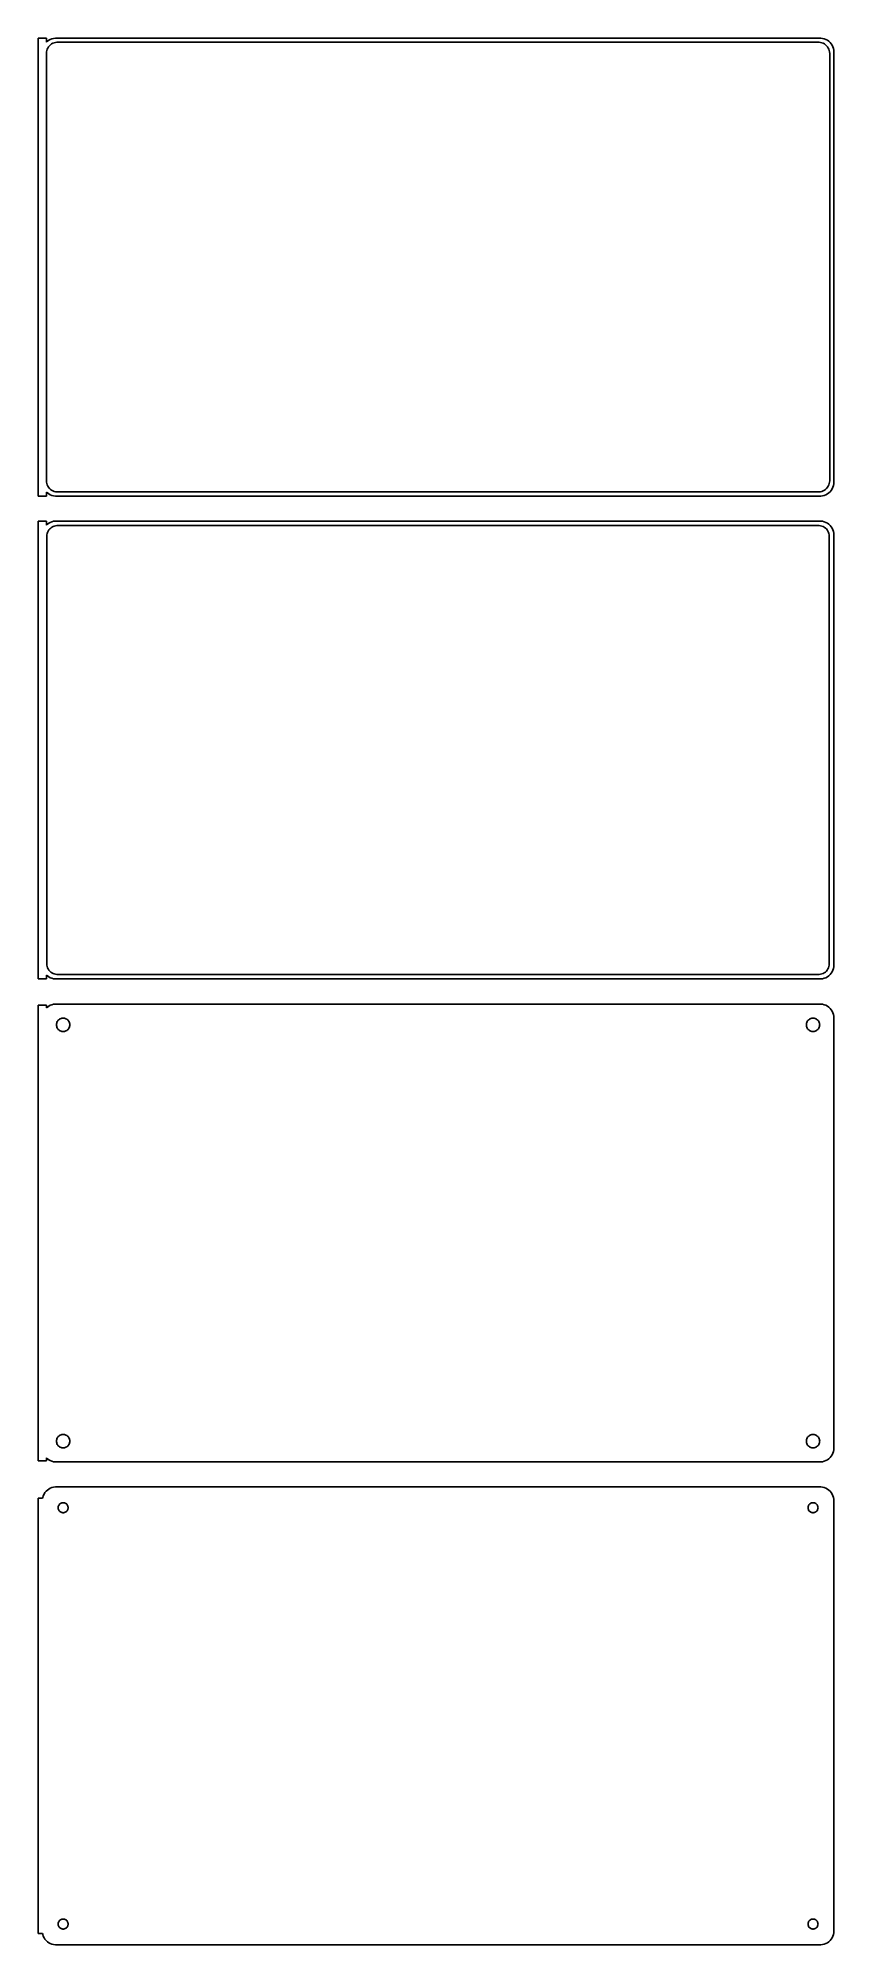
# Model space of a CAD drawing. Header units: metres. Extents: x -144 to 142, y 440 to 1126.
import ezdxf

# ---------------------------------------------------------------- set-up
doc = ezdxf.new("R2010")
doc.units = ezdxf.units.M

msp = doc.modelspace()

# ---------------------------------------------------------------- linework, layer by layer
for p, q in [((-141, 1126.49), (-144, 1126.49)), ((-144, 1126.49), (-144, 961.51)), ((-141, 1125.06), (-141, 1126.49)), ((-140.687, 1125.35), (-141, 1125.06)), ((-141, 1121), (-140.968, 1121.5)), ((-141, 967), (-141, 1121)), ((-140.968, 1121.5), (-140.874, 1121.99)), ((-140.874, 1121.99), (-140.719, 1122.47)), ((-140.719, 1122.47), (-140.505, 1122.93)), ((-140.179, 1125.72), (-140.687, 1125.35)), ((-140.505, 1122.93), (-140.236, 1123.35)), ((-140.236, 1123.35), (-139.916, 1123.74)), ((-139.629, 1126.02), (-140.179, 1125.72)), ((-139.916, 1123.74), (-139.55, 1124.08)), ((-139.045, 1126.26), (-139.629, 1126.02)), ((-139.55, 1124.08), (-139.143, 1124.38)), ((-139.143, 1124.38), (-138.703, 1124.62)), ((-138.437, 1126.41), (-139.045, 1126.26)), ((-138.703, 1124.62), (-138.236, 1124.8)), ((-137.814, 1126.49), (-138.437, 1126.41)), ((-138.236, 1124.8), (-137.75, 1124.93)), ((137.814, 1126.49), (-137.814, 1126.49)), ((-137.75, 1124.93), (-137.251, 1124.99)), ((-137.251, 1124.99), (137.251, 1124.99)), ((137.251, 1124.99), (137.75, 1124.93)), ((137.75, 1124.93), (138.236, 1124.8)), ((138.437, 1126.41), (137.814, 1126.49)), ((138.236, 1124.8), (138.703, 1124.62)), ((139.045, 1126.26), (138.437, 1126.41)), ((138.703, 1124.62), (139.143, 1124.38)), ((139.629, 1126.02), (139.045, 1126.26)), ((139.143, 1124.38), (139.55, 1124.08)), ((139.55, 1124.08), (139.916, 1123.74)), ((140.179, 1125.72), (139.629, 1126.02)), ((139.916, 1123.74), (140.236, 1123.35)), ((140.687, 1125.35), (140.179, 1125.72)), ((140.236, 1123.35), (140.505, 1122.93)), ((140.505, 1122.93), (140.719, 1122.47)), ((141.145, 1124.92), (140.687, 1125.35)), ((140.719, 1122.47), (140.874, 1121.99)), ((140.874, 1121.99), (140.968, 1121.5)), ((140.968, 1121.5), (141, 1121)), ((141, 1121), (141, 967)), ((141.545, 1124.44), (141.145, 1124.92)), ((141.882, 1123.91), (141.545, 1124.44)), ((142.149, 1123.34), (141.882, 1123.91)), ((142.343, 1122.74), (142.149, 1123.34)), ((142.461, 1122.13), (142.343, 1122.74)), ((142.5, 1121.5), (142.461, 1122.13)), ((142.5, 966.5), (142.5, 1121.5)), ((-140.968, 966.499), (-141, 967)), ((-141, 962.941), (-140.687, 962.647)), ((-141, 961.51), (-141, 962.941)), ((-140.874, 966.005), (-140.968, 966.499)), ((-140.719, 965.528), (-140.874, 966.005)), ((-140.505, 965.073), (-140.719, 965.528)), ((-140.687, 962.647), (-140.179, 962.278)), ((-140.236, 964.649), (-140.505, 965.073)), ((-139.916, 964.262), (-140.236, 964.649)), ((-140.179, 962.278), (-139.629, 961.976)), ((-139.55, 963.918), (-139.916, 964.262)), ((-139.629, 961.976), (-139.045, 961.745)), ((-139.143, 963.623), (-139.55, 963.918)), ((-138.703, 963.381), (-139.143, 963.623)), ((-138.236, 963.196), (-138.703, 963.381)), ((-137.75, 963.071), (-138.236, 963.196)), ((-137.251, 963.008), (-137.75, 963.071)), ((137.251, 963.008), (-137.251, 963.008)), ((137.75, 963.071), (137.251, 963.008)), ((138.236, 963.196), (137.75, 963.071)), ((138.703, 963.381), (138.236, 963.196)), ((139.143, 963.623), (138.703, 963.381)), ((139.045, 961.745), (139.629, 961.976)), ((139.55, 963.918), (139.143, 963.623)), ((139.916, 964.262), (139.55, 963.918)), ((139.629, 961.976), (140.179, 962.278)), ((140.236, 964.649), (139.916, 964.262)), ((140.179, 962.278), (140.687, 962.647)), ((140.505, 965.073), (140.236, 964.649)), ((140.719, 965.528), (140.505, 965.073)), ((140.687, 962.647), (141.145, 963.077)), ((140.874, 966.005), (140.719, 965.528)), ((140.968, 966.499), (140.874, 966.005)), ((141, 967), (140.968, 966.499)), ((141.145, 963.077), (141.545, 963.561)), ((141.545, 963.561), (141.882, 964.091)), ((141.882, 964.091), (142.149, 964.659)), ((142.149, 964.659), (142.343, 965.257)), ((142.343, 965.257), (142.461, 965.873)), ((142.461, 965.873), (142.5, 966.5)), ((-144, 961.51), (-141, 961.51)), ((-139.045, 961.745), (-138.437, 961.589)), ((-138.437, 961.589), (-137.814, 961.51)), ((-137.814, 961.51), (137.814, 961.51)), ((137.814, 961.51), (138.437, 961.589)), ((138.437, 961.589), (139.045, 961.745)), ((-141, 952.49), (-144, 952.49)), ((-144, 952.49), (-144, 787.51)), ((-141, 951.059), (-141, 952.49)), ((-140.687, 951.353), (-141, 951.059)), ((-140.751, 947.963), (-140.601, 948.426)), ((-140.179, 951.722), (-140.687, 951.353)), ((-140.601, 948.426), (-140.394, 948.866)), ((-140.394, 948.866), (-140.133, 949.276)), ((-139.629, 952.024), (-140.179, 951.722)), ((-140.133, 949.276), (-139.823, 949.651)), ((-139.823, 949.651), (-139.469, 949.984)), ((-139.045, 952.255), (-139.629, 952.024)), ((-139.469, 949.984), (-139.075, 950.27)), ((-139.075, 950.27), (-138.649, 950.504)), ((-138.437, 952.411), (-139.045, 952.255)), ((-138.649, 950.504), (-138.197, 950.683)), ((-137.814, 952.49), (-138.437, 952.411)), ((-138.197, 950.683), (-137.726, 950.804)), ((137.814, 952.49), (-137.814, 952.49)), ((-137.726, 950.804), (-137.243, 950.865)), ((-137.243, 950.865), (137.243, 950.865)), ((137.243, 950.865), (137.726, 950.804)), ((137.726, 950.804), (138.197, 950.683)), ((138.437, 952.411), (137.814, 952.49)), ((138.197, 950.683), (138.649, 950.504)), ((139.045, 952.255), (138.437, 952.411)), ((138.649, 950.504), (139.075, 950.27)), ((139.629, 952.024), (139.045, 952.255)), ((139.075, 950.27), (139.469, 949.984)), ((139.469, 949.984), (139.823, 949.651)), ((140.179, 951.722), (139.629, 952.024)), ((139.823, 949.651), (140.133, 949.276)), ((140.133, 949.276), (140.394, 948.866)), ((140.687, 951.353), (140.179, 951.722)), ((140.394, 948.866), (140.601, 948.426)), ((140.601, 948.426), (140.751, 947.963)), ((141.145, 950.923), (140.687, 951.353)), ((141.545, 950.439), (141.145, 950.923)), ((141.882, 949.909), (141.545, 950.439)), ((142.149, 949.341), (141.882, 949.909)), ((142.343, 948.743), (142.149, 949.341)), ((142.461, 948.127), (142.343, 948.743)), ((142.5, 947.5), (142.461, 948.127)), ((-140.873, 947), (-140.842, 947.485)), ((-140.873, 793), (-140.873, 947)), ((-140.842, 947.485), (-140.751, 947.963)), ((140.751, 947.963), (140.842, 947.485)), ((140.842, 947.485), (140.873, 947)), ((140.873, 947), (140.873, 793)), ((142.5, 792.5), (142.5, 947.5)), ((-140.842, 792.515), (-140.873, 793)), ((-140.751, 792.037), (-140.842, 792.515)), ((-140.601, 791.574), (-140.751, 792.037)), ((-140.394, 791.134), (-140.601, 791.574)), ((-140.133, 790.724), (-140.394, 791.134)), ((-139.823, 790.349), (-140.133, 790.724)), ((-139.469, 790.016), (-139.823, 790.349)), ((139.823, 790.349), (139.469, 790.016)), ((140.133, 790.724), (139.823, 790.349)), ((140.394, 791.134), (140.133, 790.724)), ((140.601, 791.574), (140.394, 791.134)), ((140.751, 792.037), (140.601, 791.574)), ((140.842, 792.515), (140.751, 792.037)), ((140.873, 793), (140.842, 792.515)), ((141.545, 789.561), (141.882, 790.091)), ((141.882, 790.091), (142.149, 790.659)), ((142.149, 790.659), (142.343, 791.257)), ((142.343, 791.257), (142.461, 791.873)), ((142.461, 791.873), (142.5, 792.5)), ((-144, 787.51), (-141, 787.51)), ((-141, 788.941), (-140.687, 788.647)), ((-141, 787.51), (-141, 788.941)), ((-140.687, 788.647), (-140.179, 788.278)), ((-140.179, 788.278), (-139.629, 787.976)), ((-139.629, 787.976), (-139.045, 787.745)), ((-139.075, 789.73), (-139.469, 790.016)), ((-138.649, 789.496), (-139.075, 789.73)), ((-139.045, 787.745), (-138.437, 787.589)), ((-138.197, 789.317), (-138.649, 789.496)), ((-138.437, 787.589), (-137.814, 787.51)), ((-137.726, 789.196), (-138.197, 789.317)), ((-137.814, 787.51), (137.814, 787.51)), ((-137.243, 789.135), (-137.726, 789.196)), ((137.243, 789.135), (-137.243, 789.135)), ((137.726, 789.196), (137.243, 789.135)), ((138.197, 789.317), (137.726, 789.196)), ((137.814, 787.51), (138.437, 787.589)), ((138.649, 789.496), (138.197, 789.317)), ((138.437, 787.589), (139.045, 787.745)), ((139.075, 789.73), (138.649, 789.496)), ((139.045, 787.745), (139.629, 787.976)), ((139.469, 790.016), (139.075, 789.73)), ((139.629, 787.976), (140.179, 788.278)), ((140.179, 788.278), (140.687, 788.647)), ((140.687, 788.647), (141.145, 789.077)), ((141.145, 789.077), (141.545, 789.561)), ((-141, 778.115), (-144, 778.115)), ((-144, 778.115), (-144, 613.885)), ((-141, 777.059), (-141, 778.115)), ((-140.687, 777.353), (-141, 777.059)), ((-140.179, 777.722), (-140.687, 777.353)), ((-139.629, 778.024), (-140.179, 777.722)), ((-139.045, 778.255), (-139.629, 778.024)), ((-138.437, 778.411), (-139.045, 778.255)), ((-137.814, 778.49), (-138.437, 778.411)), ((137.814, 778.49), (-137.814, 778.49)), ((138.437, 778.411), (137.814, 778.49)), ((139.045, 778.255), (138.437, 778.411)), ((139.629, 778.024), (139.045, 778.255)), ((140.179, 777.722), (139.629, 778.024)), ((140.687, 777.353), (140.179, 777.722)), ((141.145, 776.923), (140.687, 777.353)), ((141.545, 776.439), (141.145, 776.923)), ((141.882, 775.909), (141.545, 776.439)), ((-137.4, 771), (-137.381, 771.301)), ((-137.381, 770.699), (-137.4, 771)), ((-137.381, 771.301), (-137.325, 771.597)), ((-137.325, 770.403), (-137.381, 770.699)), ((-137.325, 771.597), (-137.231, 771.883)), ((-137.231, 770.117), (-137.325, 770.403)), ((-137.231, 771.883), (-137.103, 772.156)), ((-137.103, 769.844), (-137.231, 770.117)), ((-137.103, 772.156), (-136.942, 772.411)), ((-136.942, 769.589), (-137.103, 769.844)), ((-136.942, 772.411), (-136.75, 772.643)), ((-136.75, 769.357), (-136.942, 769.589)), ((-136.75, 772.643), (-136.53, 772.849)), ((-136.53, 772.849), (-136.286, 773.026)), ((-136.286, 773.026), (-136.022, 773.172)), ((-136.022, 773.172), (-135.742, 773.283)), ((-135.742, 773.283), (-135.45, 773.357)), ((-135.45, 773.357), (-135.151, 773.395)), ((-135.151, 773.395), (-134.849, 773.395)), ((-134.849, 773.395), (-134.55, 773.357)), ((-134.55, 773.357), (-134.258, 773.283)), ((-134.258, 773.283), (-133.978, 773.172)), ((-133.978, 773.172), (-133.714, 773.026)), ((-133.714, 773.026), (-133.47, 772.849)), ((-133.47, 772.849), (-133.25, 772.643)), ((-133.25, 772.643), (-133.058, 772.411)), ((-133.058, 769.589), (-133.25, 769.357)), ((-133.058, 772.411), (-132.897, 772.156)), ((-132.897, 769.844), (-133.058, 769.589)), ((-132.897, 772.156), (-132.769, 771.883)), ((-132.769, 770.117), (-132.897, 769.844)), ((-132.769, 771.883), (-132.675, 771.597)), ((-132.675, 770.403), (-132.769, 770.117)), ((-132.675, 771.597), (-132.619, 771.301)), ((-132.619, 770.699), (-132.675, 770.403)), ((-132.619, 771.301), (-132.6, 771)), ((-132.6, 771), (-132.619, 770.699)), ((132.6, 771), (132.619, 771.301)), ((132.619, 770.699), (132.6, 771)), ((132.619, 771.301), (132.675, 771.597)), ((132.675, 770.403), (132.619, 770.699)), ((132.675, 771.597), (132.769, 771.883)), ((132.769, 770.117), (132.675, 770.403)), ((132.769, 771.883), (132.897, 772.156)), ((132.897, 769.844), (132.769, 770.117)), ((132.897, 772.156), (133.058, 772.411)), ((133.058, 769.589), (132.897, 769.844)), ((133.058, 772.411), (133.25, 772.643)), ((133.25, 769.357), (133.058, 769.589)), ((133.25, 772.643), (133.47, 772.849)), ((133.47, 772.849), (133.714, 773.026)), ((133.714, 773.026), (133.978, 773.172)), ((133.978, 773.172), (134.258, 773.283)), ((134.258, 773.283), (134.55, 773.357)), ((134.55, 773.357), (134.849, 773.395)), ((134.849, 773.395), (135.151, 773.395)), ((135.151, 773.395), (135.45, 773.357)), ((135.45, 773.357), (135.742, 773.283)), ((135.742, 773.283), (136.022, 773.172)), ((136.022, 773.172), (136.286, 773.026)), ((136.286, 773.026), (136.53, 772.849)), ((136.53, 772.849), (136.75, 772.643)), ((136.75, 772.643), (136.942, 772.411)), ((136.942, 769.589), (136.75, 769.357)), ((136.942, 772.411), (137.103, 772.156)), ((137.103, 769.844), (136.942, 769.589)), ((137.103, 772.156), (137.231, 771.883)), ((137.231, 770.117), (137.103, 769.844)), ((137.231, 771.883), (137.325, 771.597)), ((137.325, 770.403), (137.231, 770.117)), ((137.325, 771.597), (137.381, 771.301)), ((137.381, 770.699), (137.325, 770.403)), ((137.381, 771.301), (137.4, 771)), ((137.4, 771), (137.381, 770.699)), ((142.149, 775.341), (141.882, 775.909)), ((142.343, 774.743), (142.149, 775.341)), ((142.461, 774.127), (142.343, 774.743)), ((142.5, 773.5), (142.461, 774.127)), ((142.5, 618.5), (142.5, 773.5)), ((-136.53, 769.151), (-136.75, 769.357)), ((-136.286, 768.974), (-136.53, 769.151)), ((-136.022, 768.828), (-136.286, 768.974)), ((-135.742, 768.717), (-136.022, 768.828)), ((-135.45, 768.643), (-135.742, 768.717)), ((-135.151, 768.605), (-135.45, 768.643)), ((-134.849, 768.605), (-135.151, 768.605)), ((-134.55, 768.643), (-134.849, 768.605)), ((-134.258, 768.717), (-134.55, 768.643)), ((-133.978, 768.828), (-134.258, 768.717)), ((-133.714, 768.974), (-133.978, 768.828)), ((-133.47, 769.151), (-133.714, 768.974)), ((-133.25, 769.357), (-133.47, 769.151)), ((133.47, 769.151), (133.25, 769.357)), ((133.714, 768.974), (133.47, 769.151)), ((133.978, 768.828), (133.714, 768.974)), ((134.258, 768.717), (133.978, 768.828)), ((134.55, 768.643), (134.258, 768.717)), ((134.849, 768.605), (134.55, 768.643)), ((135.151, 768.605), (134.849, 768.605)), ((135.45, 768.643), (135.151, 768.605)), ((135.742, 768.717), (135.45, 768.643)), ((136.022, 768.828), (135.742, 768.717)), ((136.286, 768.974), (136.022, 768.828)), ((136.53, 769.151), (136.286, 768.974)), ((136.75, 769.357), (136.53, 769.151)), ((-137.4, 621), (-137.381, 621.301)), ((-137.381, 620.699), (-137.4, 621)), ((-137.381, 621.301), (-137.325, 621.597)), ((-137.325, 620.403), (-137.381, 620.699)), ((-137.325, 621.597), (-137.231, 621.883)), ((-137.231, 620.117), (-137.325, 620.403)), ((-137.231, 621.883), (-137.103, 622.156)), ((-137.103, 619.844), (-137.231, 620.117)), ((-137.103, 622.156), (-136.942, 622.411)), ((-136.942, 619.589), (-137.103, 619.844)), ((-136.942, 622.411), (-136.75, 622.643)), ((-136.75, 619.357), (-136.942, 619.589)), ((-136.75, 622.643), (-136.53, 622.849)), ((-136.53, 619.151), (-136.75, 619.357)), ((-136.53, 622.849), (-136.286, 623.026)), ((-136.286, 618.974), (-136.53, 619.151)), ((-136.286, 623.026), (-136.022, 623.172)), ((-136.022, 618.828), (-136.286, 618.974)), ((-136.022, 623.172), (-135.742, 623.283)), ((-135.742, 618.717), (-136.022, 618.828)), ((-135.742, 623.283), (-135.45, 623.357)), ((-135.45, 618.643), (-135.742, 618.717)), ((-135.45, 623.357), (-135.151, 623.395)), ((-135.151, 618.605), (-135.45, 618.643)), ((-135.151, 623.395), (-134.849, 623.395)), ((-134.849, 618.605), (-135.151, 618.605)), ((-134.849, 623.395), (-134.55, 623.357)), ((-134.55, 618.643), (-134.849, 618.605)), ((-134.55, 623.357), (-134.258, 623.283)), ((-134.258, 618.717), (-134.55, 618.643)), ((-134.258, 623.283), (-133.978, 623.172)), ((-133.978, 618.828), (-134.258, 618.717)), ((-133.978, 623.172), (-133.714, 623.026)), ((-133.714, 618.974), (-133.978, 618.828)), ((-133.714, 623.026), (-133.47, 622.849)), ((-133.47, 619.151), (-133.714, 618.974)), ((-133.47, 622.849), (-133.25, 622.643)), ((-133.25, 619.357), (-133.47, 619.151)), ((-133.25, 622.643), (-133.058, 622.411)), ((-133.058, 619.589), (-133.25, 619.357)), ((-133.058, 622.411), (-132.897, 622.156)), ((-132.897, 619.844), (-133.058, 619.589)), ((-132.897, 622.156), (-132.769, 621.883)), ((-132.769, 620.117), (-132.897, 619.844)), ((-132.769, 621.883), (-132.675, 621.597)), ((-132.675, 620.403), (-132.769, 620.117)), ((-132.675, 621.597), (-132.619, 621.301)), ((-132.619, 620.699), (-132.675, 620.403)), ((-132.619, 621.301), (-132.6, 621)), ((-132.6, 621), (-132.619, 620.699)), ((132.6, 621), (132.619, 621.301)), ((132.619, 620.699), (132.6, 621)), ((132.619, 621.301), (132.675, 621.597)), ((132.675, 620.403), (132.619, 620.699)), ((132.675, 621.597), (132.769, 621.883)), ((132.769, 620.117), (132.675, 620.403)), ((132.769, 621.883), (132.897, 622.156)), ((132.897, 619.844), (132.769, 620.117)), ((132.897, 622.156), (133.058, 622.411)), ((133.058, 619.589), (132.897, 619.844)), ((133.058, 622.411), (133.25, 622.643)), ((133.25, 619.357), (133.058, 619.589)), ((133.25, 622.643), (133.47, 622.849)), ((133.47, 619.151), (133.25, 619.357)), ((133.47, 622.849), (133.714, 623.026)), ((133.714, 618.974), (133.47, 619.151)), ((133.714, 623.026), (133.978, 623.172)), ((133.978, 618.828), (133.714, 618.974)), ((133.978, 623.172), (134.258, 623.283)), ((134.258, 618.717), (133.978, 618.828)), ((134.258, 623.283), (134.55, 623.357)), ((134.55, 618.643), (134.258, 618.717)), ((134.55, 623.357), (134.849, 623.395)), ((134.849, 618.605), (134.55, 618.643)), ((134.849, 623.395), (135.151, 623.395)), ((135.151, 618.605), (134.849, 618.605)), ((135.151, 623.395), (135.45, 623.357)), ((135.45, 618.643), (135.151, 618.605)), ((135.45, 623.357), (135.742, 623.283)), ((135.742, 618.717), (135.45, 618.643)), ((135.742, 623.283), (136.022, 623.172)), ((136.022, 618.828), (135.742, 618.717)), ((136.022, 623.172), (136.286, 623.026)), ((136.286, 618.974), (136.022, 618.828)), ((136.286, 623.026), (136.53, 622.849)), ((136.53, 619.151), (136.286, 618.974)), ((136.53, 622.849), (136.75, 622.643)), ((136.75, 619.357), (136.53, 619.151)), ((136.75, 622.643), (136.942, 622.411)), ((136.942, 619.589), (136.75, 619.357)), ((136.942, 622.411), (137.103, 622.156)), ((137.103, 619.844), (136.942, 619.589)), ((137.103, 622.156), (137.231, 621.883)), ((137.231, 620.117), (137.103, 619.844)), ((137.231, 621.883), (137.325, 621.597)), ((137.325, 620.403), (137.231, 620.117)), ((137.325, 621.597), (137.381, 621.301)), ((137.381, 620.699), (137.325, 620.403)), ((137.381, 621.301), (137.4, 621)), ((137.4, 621), (137.381, 620.699)), ((142.461, 617.873), (142.5, 618.5)), ((-144, 613.885), (-141, 613.885)), ((-141, 613.885), (-141, 614.941)), ((-141, 614.941), (-140.687, 614.647)), ((-140.687, 614.647), (-140.179, 614.278)), ((-140.179, 614.278), (-139.629, 613.976)), ((-139.629, 613.976), (-139.045, 613.745)), ((-139.045, 613.745), (-138.437, 613.589)), ((-138.437, 613.589), (-137.814, 613.51)), ((-137.814, 613.51), (137.814, 613.51)), ((137.814, 613.51), (138.437, 613.589)), ((138.437, 613.589), (139.045, 613.745)), ((139.045, 613.745), (139.629, 613.976)), ((139.629, 613.976), (140.179, 614.278)), ((140.179, 614.278), (140.687, 614.647)), ((140.687, 614.647), (141.145, 615.077)), ((141.145, 615.077), (141.545, 615.561)), ((141.545, 615.561), (141.882, 616.091)), ((141.882, 616.091), (142.149, 616.659)), ((142.149, 616.659), (142.343, 617.257)), ((142.343, 617.257), (142.461, 617.873)), ((-142.4, 600.444), (-144, 600.444)), ((-144, 600.444), (-144, 443.556)), ((-142.343, 600.743), (-142.4, 600.444)), ((-142.149, 601.341), (-142.343, 600.743)), ((-141.882, 601.909), (-142.149, 601.341)), ((-141.545, 602.439), (-141.882, 601.909)), ((-141.145, 602.923), (-141.545, 602.439)), ((-140.687, 603.353), (-141.145, 602.923)), ((-140.179, 603.722), (-140.687, 603.353)), ((-139.629, 604.024), (-140.179, 603.722)), ((-139.045, 604.255), (-139.629, 604.024)), ((-138.437, 604.411), (-139.045, 604.255)), ((-137.814, 604.49), (-138.437, 604.411)), ((137.814, 604.49), (-137.814, 604.49)), ((-136.674, 597.663), (-136.577, 597.867)), ((-136.577, 597.867), (-136.456, 598.058)), ((-136.456, 598.058), (-136.312, 598.232)), ((-136.312, 598.232), (-136.147, 598.387)), ((-136.147, 598.387), (-135.964, 598.52)), ((-135.964, 598.52), (-135.766, 598.629)), ((-135.766, 598.629), (-135.556, 598.712)), ((-135.556, 598.712), (-135.337, 598.768)), ((-135.337, 598.768), (-135.113, 598.796)), ((-135.113, 598.796), (-134.887, 598.796)), ((-134.887, 598.796), (-134.663, 598.768)), ((-134.663, 598.768), (-134.444, 598.712)), ((-134.444, 598.712), (-134.234, 598.629)), ((-134.234, 598.629), (-134.036, 598.52)), ((-134.036, 598.52), (-133.853, 598.387)), ((-133.853, 598.387), (-133.688, 598.232)), ((-133.688, 598.232), (-133.544, 598.058)), ((-133.544, 598.058), (-133.423, 597.867)), ((-133.423, 597.867), (-133.326, 597.663)), ((133.326, 597.663), (133.423, 597.867)), ((133.423, 597.867), (133.544, 598.058)), ((133.544, 598.058), (133.688, 598.232)), ((133.688, 598.232), (133.853, 598.387)), ((133.853, 598.387), (134.036, 598.52)), ((134.036, 598.52), (134.234, 598.629)), ((134.234, 598.629), (134.444, 598.712)), ((134.444, 598.712), (134.663, 598.768)), ((134.663, 598.768), (134.887, 598.796)), ((134.887, 598.796), (135.113, 598.796)), ((135.113, 598.796), (135.337, 598.768)), ((135.337, 598.768), (135.556, 598.712)), ((135.556, 598.712), (135.766, 598.629)), ((135.766, 598.629), (135.964, 598.52)), ((135.964, 598.52), (136.147, 598.387)), ((136.147, 598.387), (136.312, 598.232)), ((136.312, 598.232), (136.456, 598.058)), ((136.456, 598.058), (136.577, 597.867)), ((136.577, 597.867), (136.674, 597.663)), ((138.437, 604.411), (137.814, 604.49)), ((139.045, 604.255), (138.437, 604.411)), ((139.629, 604.024), (139.045, 604.255)), ((140.179, 603.722), (139.629, 604.024)), ((140.687, 603.353), (140.179, 603.722)), ((141.145, 602.923), (140.687, 603.353)), ((141.545, 602.439), (141.145, 602.923)), ((141.882, 601.909), (141.545, 602.439)), ((142.149, 601.341), (141.882, 601.909)), ((142.343, 600.743), (142.149, 601.341)), ((142.461, 600.127), (142.343, 600.743)), ((142.5, 599.5), (142.461, 600.127)), ((142.5, 444.5), (142.5, 599.5)), ((-136.8, 597), (-136.786, 597.226)), ((-136.786, 596.774), (-136.8, 597)), ((-136.786, 597.226), (-136.743, 597.448)), ((-136.743, 596.552), (-136.786, 596.774)), ((-136.743, 597.448), (-136.674, 597.663)), ((-136.674, 596.337), (-136.743, 596.552)), ((-136.577, 596.133), (-136.674, 596.337)), ((-136.456, 595.942), (-136.577, 596.133)), ((-136.312, 595.768), (-136.456, 595.942)), ((-136.147, 595.613), (-136.312, 595.768)), ((-135.964, 595.48), (-136.147, 595.613)), ((-135.766, 595.371), (-135.964, 595.48)), ((-135.556, 595.288), (-135.766, 595.371)), ((-135.337, 595.232), (-135.556, 595.288)), ((-135.113, 595.204), (-135.337, 595.232)), ((-134.887, 595.204), (-135.113, 595.204)), ((-134.663, 595.232), (-134.887, 595.204)), ((-134.444, 595.288), (-134.663, 595.232)), ((-134.234, 595.371), (-134.444, 595.288)), ((-134.036, 595.48), (-134.234, 595.371)), ((-133.853, 595.613), (-134.036, 595.48)), ((-133.688, 595.768), (-133.853, 595.613)), ((-133.544, 595.942), (-133.688, 595.768)), ((-133.423, 596.133), (-133.544, 595.942)), ((-133.326, 596.337), (-133.423, 596.133)), ((-133.326, 597.663), (-133.257, 597.448)), ((-133.257, 596.552), (-133.326, 596.337)), ((-133.257, 597.448), (-133.214, 597.226)), ((-133.214, 596.774), (-133.257, 596.552)), ((-133.214, 597.226), (-133.2, 597)), ((-133.2, 597), (-133.214, 596.774)), ((133.2, 597), (133.214, 597.226)), ((133.214, 596.774), (133.2, 597)), ((133.214, 597.226), (133.257, 597.448)), ((133.257, 596.552), (133.214, 596.774)), ((133.257, 597.448), (133.326, 597.663)), ((133.326, 596.337), (133.257, 596.552)), ((133.423, 596.133), (133.326, 596.337)), ((133.544, 595.942), (133.423, 596.133)), ((133.688, 595.768), (133.544, 595.942)), ((133.853, 595.613), (133.688, 595.768)), ((134.036, 595.48), (133.853, 595.613)), ((134.234, 595.371), (134.036, 595.48)), ((134.444, 595.288), (134.234, 595.371)), ((134.663, 595.232), (134.444, 595.288)), ((134.887, 595.204), (134.663, 595.232)), ((135.113, 595.204), (134.887, 595.204)), ((135.337, 595.232), (135.113, 595.204)), ((135.556, 595.288), (135.337, 595.232)), ((135.766, 595.371), (135.556, 595.288)), ((135.964, 595.48), (135.766, 595.371)), ((136.147, 595.613), (135.964, 595.48)), ((136.312, 595.768), (136.147, 595.613)), ((136.456, 595.942), (136.312, 595.768)), ((136.577, 596.133), (136.456, 595.942)), ((136.674, 596.337), (136.577, 596.133)), ((136.674, 597.663), (136.743, 597.448)), ((136.743, 596.552), (136.674, 596.337)), ((136.743, 597.448), (136.786, 597.226)), ((136.786, 596.774), (136.743, 596.552)), ((136.786, 597.226), (136.8, 597)), ((136.8, 597), (136.786, 596.774)), ((-136.8, 447), (-136.786, 447.226)), ((-136.786, 446.774), (-136.8, 447)), ((-136.786, 447.226), (-136.743, 447.448)), ((-136.743, 446.552), (-136.786, 446.774)), ((-136.743, 447.448), (-136.674, 447.663)), ((-136.674, 446.337), (-136.743, 446.552)), ((-136.674, 447.663), (-136.577, 447.867)), ((-136.577, 447.867), (-136.456, 448.058)), ((-136.456, 448.058), (-136.312, 448.232)), ((-136.312, 448.232), (-136.147, 448.387)), ((-136.147, 448.387), (-135.964, 448.52)), ((-135.964, 448.52), (-135.766, 448.629)), ((-135.766, 448.629), (-135.556, 448.712)), ((-135.556, 448.712), (-135.337, 448.768)), ((-135.337, 448.768), (-135.113, 448.796)), ((-135.113, 448.796), (-134.887, 448.796)), ((-134.887, 448.796), (-134.663, 448.768)), ((-134.663, 448.768), (-134.444, 448.712)), ((-134.444, 448.712), (-134.234, 448.629)), ((-134.234, 448.629), (-134.036, 448.52)), ((-134.036, 448.52), (-133.853, 448.387)), ((-133.853, 448.387), (-133.688, 448.232)), ((-133.688, 448.232), (-133.544, 448.058)), ((-133.544, 448.058), (-133.423, 447.867)), ((-133.423, 447.867), (-133.326, 447.663)), ((-133.326, 447.663), (-133.257, 447.448)), ((-133.257, 446.552), (-133.326, 446.337)), ((-133.257, 447.448), (-133.214, 447.226)), ((-133.214, 446.774), (-133.257, 446.552)), ((-133.214, 447.226), (-133.2, 447)), ((-133.2, 447), (-133.214, 446.774)), ((133.2, 447), (133.214, 447.226)), ((133.214, 446.774), (133.2, 447)), ((133.214, 447.226), (133.257, 447.448)), ((133.257, 446.552), (133.214, 446.774)), ((133.257, 447.448), (133.326, 447.663)), ((133.326, 446.337), (133.257, 446.552)), ((133.326, 447.663), (133.423, 447.867)), ((133.423, 447.867), (133.544, 448.058)), ((133.544, 448.058), (133.688, 448.232)), ((133.688, 448.232), (133.853, 448.387)), ((133.853, 448.387), (134.036, 448.52)), ((134.036, 448.52), (134.234, 448.629)), ((134.234, 448.629), (134.444, 448.712)), ((134.444, 448.712), (134.663, 448.768)), ((134.663, 448.768), (134.887, 448.796)), ((134.887, 448.796), (135.113, 448.796)), ((135.113, 448.796), (135.337, 448.768)), ((135.337, 448.768), (135.556, 448.712)), ((135.556, 448.712), (135.766, 448.629)), ((135.766, 448.629), (135.964, 448.52)), ((135.964, 448.52), (136.147, 448.387)), ((136.147, 448.387), (136.312, 448.232)), ((136.312, 448.232), (136.456, 448.058)), ((136.456, 448.058), (136.577, 447.867)), ((136.577, 447.867), (136.674, 447.663)), ((136.674, 447.663), (136.743, 447.448)), ((136.743, 446.552), (136.674, 446.337)), ((136.743, 447.448), (136.786, 447.226)), ((136.786, 446.774), (136.743, 446.552)), ((136.786, 447.226), (136.8, 447)), ((136.8, 447), (136.786, 446.774)), ((-144, 443.556), (-142.4, 443.556)), ((-142.4, 443.556), (-142.343, 443.257)), ((-142.343, 443.257), (-142.149, 442.659)), ((-142.149, 442.659), (-141.882, 442.091)), ((-141.882, 442.091), (-141.545, 441.561)), ((-141.545, 441.561), (-141.145, 441.077)), ((-141.145, 441.077), (-140.687, 440.647)), ((-140.687, 440.647), (-140.179, 440.278)), ((-140.179, 440.278), (-139.629, 439.976)), ((-139.629, 439.976), (-139.045, 439.745)), ((-139.045, 439.745), (-138.437, 439.589)), ((-136.577, 446.133), (-136.674, 446.337)), ((-136.456, 445.942), (-136.577, 446.133)), ((-136.312, 445.768), (-136.456, 445.942)), ((-136.147, 445.613), (-136.312, 445.768)), ((-135.964, 445.48), (-136.147, 445.613)), ((-135.766, 445.371), (-135.964, 445.48)), ((-135.556, 445.288), (-135.766, 445.371)), ((-135.337, 445.232), (-135.556, 445.288)), ((-135.113, 445.204), (-135.337, 445.232)), ((-134.887, 445.204), (-135.113, 445.204)), ((-134.663, 445.232), (-134.887, 445.204)), ((-134.444, 445.288), (-134.663, 445.232)), ((-134.234, 445.371), (-134.444, 445.288)), ((-134.036, 445.48), (-134.234, 445.371)), ((-133.853, 445.613), (-134.036, 445.48)), ((-133.688, 445.768), (-133.853, 445.613)), ((-133.544, 445.942), (-133.688, 445.768)), ((-133.423, 446.133), (-133.544, 445.942)), ((-133.326, 446.337), (-133.423, 446.133)), ((133.423, 446.133), (133.326, 446.337)), ((133.544, 445.942), (133.423, 446.133)), ((133.688, 445.768), (133.544, 445.942)), ((133.853, 445.613), (133.688, 445.768)), ((134.036, 445.48), (133.853, 445.613)), ((134.234, 445.371), (134.036, 445.48)), ((134.444, 445.288), (134.234, 445.371)), ((134.663, 445.232), (134.444, 445.288)), ((134.887, 445.204), (134.663, 445.232)), ((135.113, 445.204), (134.887, 445.204)), ((135.337, 445.232), (135.113, 445.204)), ((135.556, 445.288), (135.337, 445.232)), ((135.766, 445.371), (135.556, 445.288)), ((135.964, 445.48), (135.766, 445.371)), ((136.147, 445.613), (135.964, 445.48)), ((136.312, 445.768), (136.147, 445.613)), ((136.456, 445.942), (136.312, 445.768)), ((136.577, 446.133), (136.456, 445.942)), ((136.674, 446.337), (136.577, 446.133)), ((138.437, 439.589), (139.045, 439.745)), ((139.045, 439.745), (139.629, 439.976)), ((139.629, 439.976), (140.179, 440.278)), ((140.179, 440.278), (140.687, 440.647)), ((140.687, 440.647), (141.145, 441.077)), ((141.145, 441.077), (141.545, 441.561)), ((141.545, 441.561), (141.882, 442.091)), ((141.882, 442.091), (142.149, 442.659)), ((142.149, 442.659), (142.343, 443.257)), ((142.343, 443.257), (142.461, 443.873)), ((142.461, 443.873), (142.5, 444.5)), ((-138.437, 439.589), (-137.814, 439.51)), ((-137.814, 439.51), (137.814, 439.51)), ((137.814, 439.51), (138.437, 439.589))]:
    msp.add_line(p, q)

doc.saveas('drawing.dxf')
